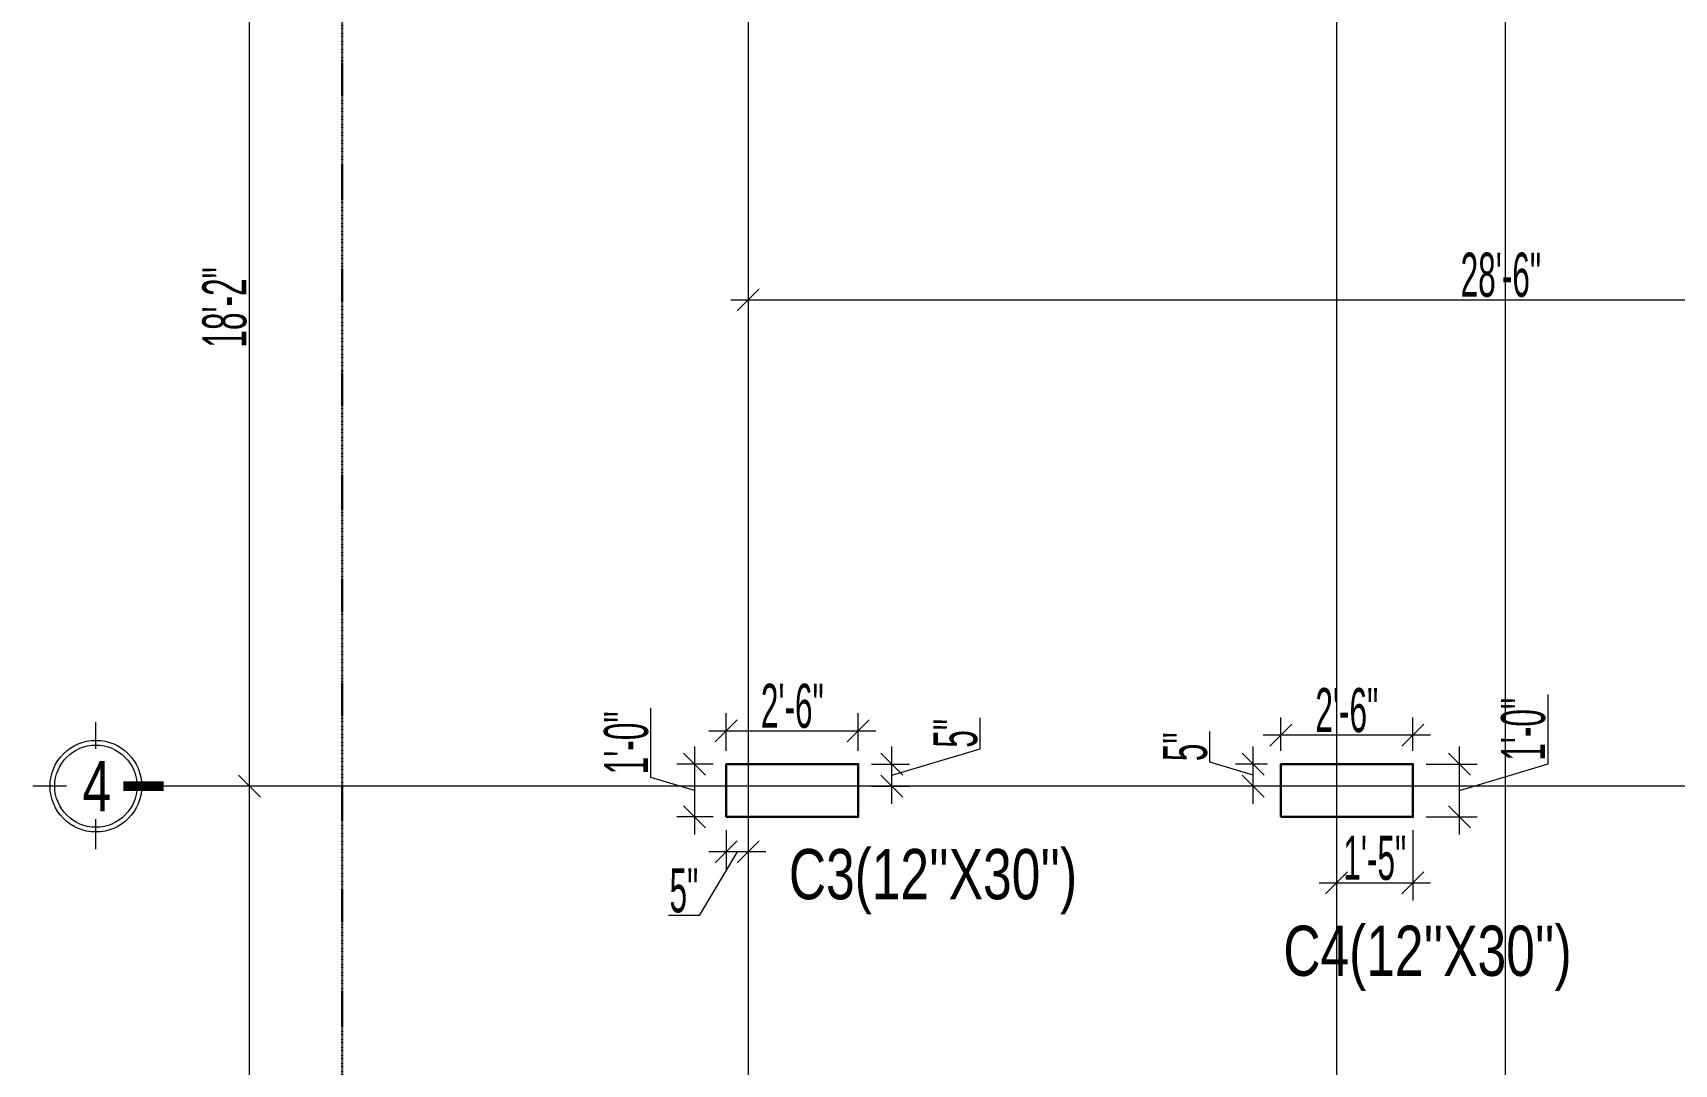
# Model space of a CAD drawing. Header units: inches. Extents: x 283072 to 301462, y 26630 to 62925.
# Drawn here: x 296030.7 to 296403.6, y 29236 to 29470.4 of the extents above; entities that cross this region are included whole.
import ezdxf

# ---------------------------------------------------------------- set-up
doc = ezdxf.new("R2010")
doc.units = ezdxf.units.IN
doc.header["$MEASUREMENT"] = 0
doc.header["$PDMODE"] = 2
doc.linetypes.add('CENTER2', pattern=[1.125, 0.75, -0.125, 0.125, -0.125])
doc.linetypes.add('DASHDOT', pattern=[25.4, 12.7, -6.35, 0, -6.35])
doc.layers.get('0').update_dxf_attribs({"lineweight": 5})
for name, color, linetype, lineweight in [('BUILDING_OUTER_P3', 1, 'Continuous', 35), ('column', 1, 'Continuous', 30), ('Dime.', 7, 'Continuous', 15), ('Dimension.', 7, 'Continuous', 5), ('Grid+Di', 194, 'CENTER2', 15)]:
    doc.layers.add(name, color=color, linetype=linetype, lineweight=lineweight)
doc.styles.add('ltcnbt', font='swisscl.ttf', dxfattribs={"width": 0.7, "height": 10})
doc.styles.add('style4', font='swisscl.ttf')
doc.dimstyles.new('SCALE-50', dxfattribs={"dimtxt": 9, "dimasz": 5, "dimexe": 4, "dimexo": 3, "dimgap": 0.5, "dimtad": 1, "dimdec": 0, "dimzin": 3, "dimdsep": 46, "dimlunit": 4, "dimtxsty": 'ltcnbt', "dimblk": 'OBLIQUE', "dimcen": 0.09375, "dimdle": 4, "dimclrd": 252, "dimclre": 252, "dimclrt": 7, "dimadec": 0, "dimazin": 0, "dimtfac": 1, "dimtdec": 0, "dimtofl": 0, "dimtmove": 1, "dimatfit": 3, "dimfxl": 3, "dimtolj": 1, "dimtzin": 0, "dimlwd": 15, "dimlwe": 15, "dimarcsym": 0})

# ---------------------------------------------------------------- blocks, each defined once
blk = doc.blocks.new('GN')
at = {"layer": 'Grid+Di', "color": 5, "linetype": 'ByBlock', "lineweight": 0}
for points in [[(0, 7.97), (0, 13.6)], [(-6.26, 0), (-13.44, 0)], [(0, -13.43), (0, -7.03)]]:
    blk.add_lwpolyline(points, dxfattribs=at)
at = {"layer": 'Grid+Di', "color": 5, "linetype": 'ByBlock', "lineweight": 0, "const_width": 2}
blk.add_lwpolyline([(14.47, 0), (5.86, 0)], dxfattribs=at)
at = {"layer": 'Grid+Di', "color": 5, "linetype": 'ByBlock'}
for radius in [9.76, 8.76]:
    blk.add_circle((0, 0), radius, dxfattribs=at)
blk = doc.blocks.new('_Oblique')
at = {"color": 0, "linetype": 'ByBlock', "lineweight": -2}
blk.add_line((-0.5, -0.5), (0.5, 0.5), dxfattribs=at)
blk = doc.blocks.new('*D501')
at = {"layer": 'Defpoints', "color": 0, "linetype": 'ByBlock', "lineweight": 30, "ltscale": 200, "transparency": 16777216}
for p in [(296079.87, 29299.24), (296100.92, 29299.24), (296100.92, 29094.24)]:
    blk.add_point(p, dxfattribs=at)
at = {"layer": 'Dimension.', "color": 252, "lineweight": 15, "ltscale": 200, "transparency": 16777216}
for p, q in [((296079.87, 29090.24), (296079.87, 29303.24)), ((296097.92, 29299.24), (296075.87, 29299.24)), ((296097.92, 29094.24), (296075.87, 29094.24))]:
    blk.add_line(p, q, dxfattribs=at)
at = {"layer": 'Dimension.', "color": 252, "linetype": 'ByBlock', "lineweight": 15, "ltscale": 200, "transparency": 16777216, "xscale": 5, "yscale": 5, "zscale": 5}
for p, rotation in [((296079.87, 29299.24), 90), ((296079.87, 29094.24), 270)]:
    blk.add_blockref('_Oblique', p, dxfattribs=dict(at, rotation=rotation))
at = {"layer": 'Dimension.', "color": 7, "linetype": 'ByBlock', "lineweight": 15, "ltscale": 200, "transparency": 16777216, "insert": (296074.37, 29196.74), "char_height": 10, "attachment_point": 5, "rotation": 90, "style": 'ltcnbt'}
blk.add_mtext('\\A1;17\'-1"', dxfattribs=at)
blk = doc.blocks.new('*D502')
at = {"layer": 'Defpoints', "color": 0, "linetype": 'ByBlock', "lineweight": 30, "ltscale": 200, "transparency": 16777216}
for p in [(296079.87, 29516.85), (296100.92, 29516.85), (296100.92, 29299.24)]:
    blk.add_point(p, dxfattribs=at)
at = {"layer": 'Dimension.', "color": 252, "lineweight": 15, "ltscale": 200, "transparency": 16777216}
for p, q in [((296079.87, 29295.24), (296079.87, 29520.85)), ((296097.92, 29516.85), (296075.87, 29516.85)), ((296097.92, 29299.24), (296075.87, 29299.24))]:
    blk.add_line(p, q, dxfattribs=at)
at = {"layer": 'Dimension.', "color": 252, "linetype": 'ByBlock', "lineweight": 15, "ltscale": 200, "transparency": 16777216, "xscale": 5, "yscale": 5, "zscale": 5}
for p, rotation in [((296079.87, 29516.85), 90), ((296079.87, 29299.24), 270)]:
    blk.add_blockref('_Oblique', p, dxfattribs=dict(at, rotation=rotation))
at = {"layer": 'Dimension.', "color": 7, "linetype": 'ByBlock', "lineweight": 15, "ltscale": 200, "transparency": 16777216, "insert": (296074.25, 29408.04), "char_height": 10, "attachment_point": 5, "rotation": 90, "style": 'ltcnbt'}
blk.add_mtext('\\A1;18\'-2"', dxfattribs=at)
blk = doc.blocks.new('*D543')
at = {"layer": 'Defpoints', "color": 0, "linetype": 'ByBlock', "lineweight": 30, "ltscale": 200, "transparency": 16777216}
for p in [(296218.23, 29311.81), (296188.23, 29304.24), (296218.23, 29304.24)]:
    blk.add_point(p, dxfattribs=at)
at = {"layer": 'Dimension.', "color": 252, "lineweight": 15, "ltscale": 200, "transparency": 16777216}
for p, q in [((296188.23, 29307.24), (296188.23, 29315.81)), ((296218.23, 29307.24), (296218.23, 29315.81)), ((296184.23, 29311.81), (296222.23, 29311.81))]:
    blk.add_line(p, q, dxfattribs=at)
at = {"layer": 'Dimension.', "color": 252, "linetype": 'ByBlock', "lineweight": 15, "ltscale": 200, "transparency": 16777216, "xscale": 5, "yscale": 5, "zscale": 5, "rotation": 180}
blk.add_blockref('_Oblique', (296188.23, 29311.81), dxfattribs=at)
at = {"layer": 'Dimension.', "color": 252, "linetype": 'ByBlock', "lineweight": 15, "ltscale": 200, "transparency": 16777216, "xscale": 5, "yscale": 5, "zscale": 5}
blk.add_blockref('_Oblique', (296218.23, 29311.81), dxfattribs=at)
at = {"layer": 'Dimension.', "color": 7, "linetype": 'ByBlock', "lineweight": 15, "ltscale": 200, "transparency": 16777216, "insert": (296203.23, 29317.43), "char_height": 10, "attachment_point": 5, "style": 'ltcnbt'}
blk.add_mtext('\\A1;2\'-6"', dxfattribs=at)
blk = doc.blocks.new('*D544')
at = {"layer": 'Defpoints', "color": 0, "linetype": 'ByBlock', "lineweight": 30, "ltscale": 200, "transparency": 16777216}
for p in [(296188.23, 29304.24), (296180.99, 29292.24), (296188.23, 29292.24)]:
    blk.add_point(p, dxfattribs=at)
at = {"layer": 'Dimension.', "color": 252, "lineweight": 15, "ltscale": 200, "transparency": 16777216}
for p, q in [((296171.12, 29301.2), (296171.12, 29316.97)), ((296180.99, 29308.24), (296180.99, 29288.24)), ((296185.23, 29304.24), (296176.99, 29304.24)), ((296180.99, 29298.24), (296171.12, 29301.2)), ((296185.23, 29292.24), (296176.99, 29292.24))]:
    blk.add_line(p, q, dxfattribs=at)
at = {"layer": 'Dimension.', "color": 252, "linetype": 'ByBlock', "lineweight": 15, "ltscale": 200, "transparency": 16777216, "xscale": 5, "yscale": 5, "zscale": 5}
for p, rotation in [((296180.99, 29304.24), 90), ((296180.99, 29292.24), 270)]:
    blk.add_blockref('_Oblique', p, dxfattribs=dict(at, rotation=rotation))
at = {"layer": 'Dimension.', "color": 7, "linetype": 'ByBlock', "lineweight": 15, "ltscale": 200, "transparency": 16777216, "insert": (296165.5, 29309.08), "char_height": 10, "attachment_point": 5, "rotation": 90, "style": 'ltcnbt'}
blk.add_mtext('\\A1;1\'-0"', dxfattribs=at)
blk = doc.blocks.new('*D561')
at = {"layer": 'Defpoints', "color": 0, "linetype": 'ByBlock', "lineweight": 30, "ltscale": 200, "transparency": 16777216}
for p in [(296314.23, 29310.83), (296314.23, 29304.24), (296344.23, 29304.24)]:
    blk.add_point(p, dxfattribs=at)
at = {"layer": 'Dimension.', "color": 252, "lineweight": 15, "ltscale": 200, "transparency": 16777216}
for p, q in [((296314.23, 29307.24), (296314.23, 29314.83)), ((296344.23, 29307.24), (296344.23, 29314.83)), ((296348.23, 29310.83), (296310.23, 29310.83))]:
    blk.add_line(p, q, dxfattribs=at)
at = {"layer": 'Dimension.', "color": 252, "linetype": 'ByBlock', "lineweight": 15, "ltscale": 200, "transparency": 16777216, "xscale": 5, "yscale": 5, "zscale": 5, "rotation": 180}
blk.add_blockref('_Oblique', (296314.23, 29310.83), dxfattribs=at)
at = {"layer": 'Dimension.', "color": 252, "linetype": 'ByBlock', "lineweight": 15, "ltscale": 200, "transparency": 16777216, "xscale": 5, "yscale": 5, "zscale": 5}
blk.add_blockref('_Oblique', (296344.23, 29310.83), dxfattribs=at)
at = {"layer": 'Dimension.', "color": 7, "linetype": 'ByBlock', "lineweight": 15, "ltscale": 200, "transparency": 16777216, "insert": (296329.23, 29316.45), "char_height": 10, "attachment_point": 5, "style": 'ltcnbt'}
blk.add_mtext('\\A1;2\'-6"', dxfattribs=at)
blk = doc.blocks.new('*D562')
at = {"layer": 'Defpoints', "color": 0, "linetype": 'ByBlock', "lineweight": 30, "ltscale": 200, "transparency": 16777216}
for p in [(296344.23, 29304.24), (296354.86, 29304.24), (296344.23, 29292.24)]:
    blk.add_point(p, dxfattribs=at)
at = {"layer": 'Dimension.', "color": 252, "lineweight": 15, "ltscale": 200, "transparency": 16777216}
for p, q in [((296374.97, 29304.27), (296374.97, 29320.04)), ((296354.86, 29288.24), (296354.86, 29308.24)), ((296347.23, 29304.24), (296358.86, 29304.24)), ((296354.86, 29298.24), (296374.97, 29304.27)), ((296347.23, 29292.24), (296358.86, 29292.24))]:
    blk.add_line(p, q, dxfattribs=at)
at = {"layer": 'Dimension.', "color": 252, "linetype": 'ByBlock', "lineweight": 15, "ltscale": 200, "transparency": 16777216, "xscale": 5, "yscale": 5, "zscale": 5}
for p, rotation in [((296354.86, 29304.24), 90), ((296354.86, 29292.24), 270)]:
    blk.add_blockref('_Oblique', p, dxfattribs=dict(at, rotation=rotation))
at = {"layer": 'Dimension.', "color": 7, "linetype": 'ByBlock', "lineweight": 15, "ltscale": 200, "transparency": 16777216, "insert": (296369.35, 29312.15), "char_height": 10, "attachment_point": 5, "rotation": 90, "style": 'ltcnbt'}
blk.add_mtext('\\A1;1\'-0"', dxfattribs=at)
blk = doc.blocks.new('*D563')
at = {"layer": 'Defpoints', "color": 0, "linetype": 'ByBlock', "lineweight": 30, "ltscale": 200, "transparency": 16777216}
for p in [(296307.97, 29304.24), (296314.23, 29304.24), (296314.23, 29299.24)]:
    blk.add_point(p, dxfattribs=at)
at = {"layer": 'Dimension.', "color": 252, "lineweight": 15, "ltscale": 200, "transparency": 16777216}
for p, q in [((296298.12, 29304.69), (296298.12, 29311.67)), ((296307.97, 29295.24), (296307.97, 29308.24)), ((296307.97, 29301.74), (296298.12, 29304.69)), ((296311.23, 29304.24), (296303.97, 29304.24)), ((296311.23, 29299.24), (296303.97, 29299.24))]:
    blk.add_line(p, q, dxfattribs=at)
at = {"layer": 'Dimension.', "color": 252, "linetype": 'ByBlock', "lineweight": 15, "ltscale": 200, "transparency": 16777216, "xscale": 5, "yscale": 5, "zscale": 5}
for p, rotation in [((296307.97, 29304.24), 90), ((296307.97, 29299.24), 270)]:
    blk.add_blockref('_Oblique', p, dxfattribs=dict(at, rotation=rotation))
at = {"layer": 'Dimension.', "color": 7, "linetype": 'ByBlock', "lineweight": 15, "ltscale": 200, "transparency": 16777216, "insert": (296292.52, 29308.18), "char_height": 10, "attachment_point": 5, "rotation": 90, "style": 'ltcnbt'}
blk.add_mtext('\\A1;5"', dxfattribs=at)
blk = doc.blocks.new('*D564')
at = {"layer": 'Defpoints', "color": 0, "linetype": 'ByBlock', "lineweight": 30, "ltscale": 200, "transparency": 16777216}
for p in [(296326.92, 29292.24), (296344.23, 29292.24), (296344.23, 29277.27)]:
    blk.add_point(p, dxfattribs=at)
at = {"layer": 'Dimension.', "color": 252, "lineweight": 15, "ltscale": 200, "transparency": 16777216}
for p, q in [((296326.92, 29289.24), (296326.92, 29273.27)), ((296344.23, 29289.24), (296344.23, 29273.27)), ((296322.92, 29277.27), (296348.23, 29277.27))]:
    blk.add_line(p, q, dxfattribs=at)
at = {"layer": 'Dimension.', "color": 252, "linetype": 'ByBlock', "lineweight": 15, "ltscale": 200, "transparency": 16777216, "xscale": 5, "yscale": 5, "zscale": 5, "rotation": 180}
blk.add_blockref('_Oblique', (296326.92, 29277.27), dxfattribs=at)
at = {"layer": 'Dimension.', "color": 252, "linetype": 'ByBlock', "lineweight": 15, "ltscale": 200, "transparency": 16777216, "xscale": 5, "yscale": 5, "zscale": 5}
blk.add_blockref('_Oblique', (296344.23, 29277.27), dxfattribs=at)
at = {"layer": 'Dimension.', "color": 7, "linetype": 'ByBlock', "lineweight": 15, "ltscale": 200, "transparency": 16777216, "insert": (296335.58, 29282.88), "char_height": 10, "attachment_point": 5, "style": 'ltcnbt'}
blk.add_mtext('\\A1;1\'-5"', dxfattribs=at)
blk = doc.blocks.new('*D565')
at = {"layer": 'Defpoints', "color": 0, "linetype": 'ByBlock', "lineweight": 30, "ltscale": 200, "transparency": 16777216}
for p in [(296188.23, 29292.24), (296193.23, 29292.24), (296188.23, 29284.33)]:
    blk.add_point(p, dxfattribs=at)
at = {"layer": 'Dimension.', "color": 252, "lineweight": 15, "ltscale": 200, "transparency": 16777216}
for p, q in [((296188.23, 29289.24), (296188.23, 29280.33)), ((296193.23, 29289.24), (296193.23, 29280.33)), ((296190.73, 29284.33), (296182.09, 29269.87)), ((296197.23, 29284.33), (296184.23, 29284.33)), ((296182.09, 29269.87), (296175.11, 29269.87))]:
    blk.add_line(p, q, dxfattribs=at)
at = {"layer": 'Dimension.', "color": 252, "linetype": 'ByBlock', "lineweight": 15, "ltscale": 200, "transparency": 16777216, "xscale": 5, "yscale": 5, "zscale": 5, "rotation": 180}
blk.add_blockref('_Oblique', (296188.23, 29284.33), dxfattribs=at)
at = {"layer": 'Dimension.', "color": 252, "linetype": 'ByBlock', "lineweight": 15, "ltscale": 200, "transparency": 16777216, "xscale": 5, "yscale": 5, "zscale": 5}
blk.add_blockref('_Oblique', (296193.23, 29284.33), dxfattribs=at)
at = {"layer": 'Dimension.', "color": 7, "linetype": 'ByBlock', "lineweight": 15, "ltscale": 200, "transparency": 16777216, "insert": (296178.6, 29275.48), "char_height": 10, "attachment_point": 5, "style": 'ltcnbt'}
blk.add_mtext('\\A1;5"', dxfattribs=at)
blk = doc.blocks.new('*D566')
at = {"layer": 'Defpoints', "color": 0, "linetype": 'ByBlock', "lineweight": 30, "ltscale": 200, "transparency": 16777216}
for p in [(296218.23, 29304.24), (296225.85, 29304.24), (296218.23, 29299.24)]:
    blk.add_point(p, dxfattribs=at)
at = {"layer": 'Dimension.', "color": 252, "lineweight": 15, "ltscale": 200, "transparency": 16777216}
for p, q in [((296245.91, 29307.75), (296245.91, 29314.73)), ((296225.85, 29295.24), (296225.85, 29308.24)), ((296225.85, 29301.74), (296245.91, 29307.75)), ((296221.23, 29304.24), (296229.85, 29304.24)), ((296221.23, 29299.24), (296229.85, 29299.24))]:
    blk.add_line(p, q, dxfattribs=at)
at = {"layer": 'Dimension.', "color": 252, "linetype": 'ByBlock', "lineweight": 15, "ltscale": 200, "transparency": 16777216, "xscale": 5, "yscale": 5, "zscale": 5}
for p, rotation in [((296225.85, 29304.24), 90), ((296225.85, 29299.24), 270)]:
    blk.add_blockref('_Oblique', p, dxfattribs=dict(at, rotation=rotation))
at = {"layer": 'Dimension.', "color": 7, "linetype": 'ByBlock', "lineweight": 15, "ltscale": 200, "transparency": 16777216, "insert": (296240.31, 29311.24), "char_height": 10, "attachment_point": 5, "rotation": 90, "style": 'ltcnbt'}
blk.add_mtext('\\A1;5"', dxfattribs=at)
blk = doc.blocks.new('*D488')
at = {"layer": 'Defpoints', "color": 0, "linetype": 'ByBlock', "lineweight": 30, "ltscale": 200, "transparency": 16777216}
for p in [(296193.23, 29417.44), (296535.23, 29417.44), (296535.23, 29409.78)]:
    blk.add_point(p, dxfattribs=at)
at = {"layer": 'Dimension.', "color": 252, "lineweight": 15, "ltscale": 200, "transparency": 16777216}
for p, q in [((296193.23, 29414.44), (296193.23, 29405.78)), ((296535.23, 29414.44), (296535.23, 29405.78)), ((296189.23, 29409.78), (296539.23, 29409.78))]:
    blk.add_line(p, q, dxfattribs=at)
at = {"layer": 'Dimension.', "color": 252, "linetype": 'ByBlock', "lineweight": 15, "ltscale": 200, "transparency": 16777216, "xscale": 5, "yscale": 5, "zscale": 5, "rotation": 180}
blk.add_blockref('_Oblique', (296193.23, 29409.78), dxfattribs=at)
at = {"layer": 'Dimension.', "color": 252, "linetype": 'ByBlock', "lineweight": 15, "ltscale": 200, "transparency": 16777216, "xscale": 5, "yscale": 5, "zscale": 5}
blk.add_blockref('_Oblique', (296535.23, 29409.78), dxfattribs=at)
at = {"layer": 'Dimension.', "color": 7, "linetype": 'ByBlock', "lineweight": 15, "ltscale": 200, "transparency": 16777216, "insert": (296364.23, 29415.4), "char_height": 10, "attachment_point": 5, "style": 'ltcnbt'}
blk.add_mtext('\\A1;28\'-6"', dxfattribs=at)
blk = doc.blocks.new('WT43T2')
at = {"layer": 'column'}
for points in [[(293103.63, 46824.46), (293103.63, 46836.46), (293133.63, 46836.46), (293133.63, 46824.46)], [(293229.64, 46824.46), (293229.64, 46836.46), (293259.64, 46836.46), (293259.64, 46824.46)]]:
    blk.add_lwpolyline(points, close=True, dxfattribs=at)

msp = doc.modelspace()

# ---------------------------------------------------------------- linework, layer by layer
at = {"layer": 'BUILDING_OUTER_P3', "linetype": 'DASHDOT', "lineweight": 30, "ltscale": 0.02}
msp.add_line((296100.92011, 28707.07655), (296100.92011, 29862.07655), dxfattribs=at)
msp.add_line((296100.92011, 28707.07655), (296100.92011, 29862.07655), dxfattribs=at)
at = {"layer": 'Grid+Di', "linetype": 'ByBlock', "lineweight": 15, "ltscale": 200}
for p, q in [((296193.23038, 29910.5805), (296193.23038, 28644.47835)), ((296326.92011, 29910.5805), (296326.92011, 28644.47835)), ((296365.23261, 29910.5805), (296365.23261, 28644.47835)), ((296635.75505, 29299.23511), (296060.42321, 29299.23511))]:
    msp.add_line(p, q, dxfattribs=at)

# ---------------------------------------------------------------- block references
at = {"layer": 'column', "linetype": 'ByBlock', "lineweight": 15}
msp.add_blockref('WT43T2', (3084.59738, -17532.22653), dxfattribs=at)
at = {"layer": 'Dime.', "xscale": 1.066601249971427, "yscale": 1.066601249971427, "zscale": 1.06660125}
msp.add_blockref('GN', (296044.98832, 29299.23511), dxfattribs=at)

# ---------------------------------------------------------------- texts
at = {"layer": 'Dime.', "style": 'style4'}
for s, p in [('4', (296041.93786, 29293.54087, 0.75826)), ("C3(12''X30'')", (296202.45476, 29273.53883, 0.75826)), ("C4(12''X30'')", (296314.81143, 29256.12447, 0.75826))]:
    msp.add_text(s, height=11.4075, dxfattribs=at).set_placement(p)

# ---------------------------------------------------------------- dimensions: what is measured, and where the dimension line sits
at = {"layer": 'Dimension.', "linetype": 'ByBlock', "lineweight": 15, "ltscale": 200}
for base, p1, p2, picture, middle in [((296079.86994, 29516.85054), (296100.92011, 29299.23511), (296100.92011, 29516.85054), '*D502', (296074.24871, 29408.04282)), ((296354.85715, 29304.23511), (296344.23485, 29292.23511), (296344.23485, 29304.23511), '*D562', (296369.34962, 29304.76922)), ((296180.99297, 29292.23511), (296188.23038, 29304.23511), (296188.23038, 29292.23511), '*D544', (296165.50051, 29301.69648)), ((296225.85348, 29304.23511), (296218.23038, 29299.23511), (296218.23038, 29304.23511), '*D566', (296240.30662, 29308.25152)), ((296307.9727, 29304.23511), (296314.23485, 29299.23511), (296314.23485, 29304.23511), '*D563', (296292.51955, 29305.19058)), ((296079.86994, 29299.23511), (296100.92011, 29094.23511), (296100.92011, 29299.23511), '*D501', (296074.36994, 29196.73511))]:
    dim = msp.add_linear_dim(base=base, p1=p1, p2=p2, angle=90, dimstyle='SCALE-50', dxfattribs=at)
    dim.commit()
    dim.dimension.update_dxf_attribs({"geometry": picture, "text_midpoint": middle})
for base, p1, p2, picture, middle in [((296535.23261, 29409.78313), (296193.23038, 29417.44489), (296535.23261, 29417.44489), '*D488', (296364.23149, 29415.40436)), ((296218.23038, 29311.80891), (296188.23038, 29304.23511), (296218.23038, 29304.23511), '*D543', (296203.23038, 29317.43014)), ((296314.23485, 29310.82849), (296344.23485, 29304.23511), (296314.23485, 29304.23511), '*D561', (296329.23485, 29316.44972)), ((296344.23485, 29277.27388), (296326.92011, 29292.23511), (296344.23485, 29292.23511), '*D564', (296335.57748, 29282.87545))]:
    dim = msp.add_linear_dim(base=base, p1=p1, p2=p2, dimstyle='SCALE-50', dxfattribs=at)
    dim.commit()
    dim.dimension.update_dxf_attribs({"geometry": picture, "text_midpoint": middle})
dim = msp.add_linear_dim(base=(296188.23038, 29284.32795), p1=(296193.23038, 29292.23511), p2=(296188.23038, 29292.23511), dimstyle='SCALE-50', dxfattribs=at)
dim.commit()
dim.dimension.update_dxf_attribs({"geometry": '*D565', "text_midpoint": (296181.58725, 29269.8748), "dimtype": 160})

doc.saveas('drawing.dxf')
